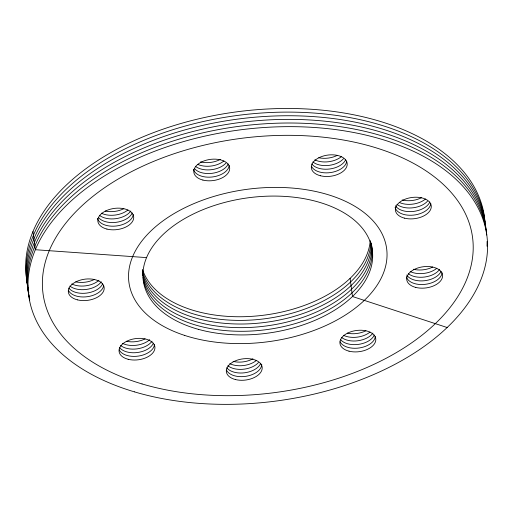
<?xml version="1.0" encoding="UTF-8"?>
<svg xmlns="http://www.w3.org/2000/svg" width="513" height="513" viewBox="0 0 513 513"><rect width="100%" height="100%" fill="white"/><g stroke="black" fill="none" stroke-linecap="round" stroke-linejoin="round"><path stroke-width="0.77" d="M146.564 257.609L35.333 249.716L32.973 231.543M447.15 327.518L352.469 296.508L350.11 278.335M220.436 159.344A18.051 10.683 -7.4 0 1 200.545 161.896M432.69 267.036A18.051 10.683 -7.4 0 1 413.433 269.254M421.404 197.761A18.051 10.683 -7.4 0 1 402.141 199.98M337.323 155.362A18.051 10.683 -7.4 0 1 318.746 157.741M123.832 208.688A18.051 10.683 -7.4 0 1 105.255 211.067M223.905 160.947A18.051 10.683 -7.4 0 1 197.954 164.481M436.794 268.312A18.051 10.683 -7.4 0 1 410.163 271.518M425.501 199.031A18.051 10.683 -7.4 0 1 399.55 202.564M341.421 156.632A18.051 10.683 -7.4 0 1 314.796 159.838M127.929 209.964A18.051 10.683 -7.4 0 1 101.298 213.171M225.951 163.051A18.051 10.683 -7.4 0 1 195.357 166.257M439.679 269.338A18.051 10.683 -7.4 0 1 424.777 277.007A18.051 10.683 -7.4 0 1 408.245 273.615M427.547 201.134A18.051 10.683 -7.4 0 1 396.953 204.341M343.473 158.735A18.051 10.683 -7.4 0 1 312.872 161.935M130.815 210.99A18.051 10.683 -7.4 0 1 115.912 218.66A18.051 10.683 -7.4 0 1 99.381 215.268M228.182 163.942A18.051 10.683 -7.4 0 1 212.132 173.311A18.051 10.683 -7.4 0 1 194.273 168.29M441.071 271.3A18.051 10.683 -7.4 0 1 424.431 280.739A18.051 10.683 -7.4 0 1 406.738 275.026M429.779 202.026A18.051 10.683 -7.4 0 1 413.138 211.465A18.051 10.683 -7.4 0 1 395.446 205.751M345.698 159.626A18.051 10.683 -7.4 0 1 329.647 168.995A18.051 10.683 -7.4 0 1 311.795 163.974M132.207 212.953A18.051 10.683 -7.4 0 1 116.156 222.321A18.051 10.683 -7.4 0 1 98.304 217.3M229.196 165.442A18.051 10.683 -7.4 0 1 212.016 177.011A18.051 10.683 -7.4 0 1 193.497 169.328M442.084 272.807A18.051 10.683 -7.4 0 1 424.905 284.375A18.051 10.683 -7.4 0 1 406.386 276.687M430.792 203.526A18.051 10.683 -7.4 0 1 413.613 215.094A18.051 10.683 -7.4 0 1 395.093 207.412M346.717 161.127A18.051 10.683 -7.4 0 1 330.712 172.548A18.051 10.683 -7.4 0 1 311.494 166.347M133.22 214.46A18.051 10.683 -7.4 0 1 116.041 226.028A18.051 10.683 -7.4 0 1 97.521 218.339M145.051 338.888A18.051 10.683 -7.4 0 1 126.474 341.267M365.916 330.776A18.051 10.683 -7.4 0 1 347.339 333.155M252.947 358.818A18.051 10.683 -7.4 0 1 233.056 361.37M94.309 279.47A18.051 10.683 -7.4 0 1 75.732 281.849M149.719 339.664A18.051 10.683 -7.4 0 1 122.524 343.37M370.014 332.052A18.051 10.683 -7.4 0 1 343.383 335.258M256.417 360.427A18.051 10.683 -7.4 0 1 229.786 363.634M98.977 280.239A18.051 10.683 -7.4 0 1 71.775 283.945M152.034 341.19A18.051 10.683 -7.4 0 1 137.138 348.859A18.051 10.683 -7.4 0 1 120.6 345.467M372.9 333.078A18.051 10.683 -7.4 0 1 358.003 340.747A18.051 10.683 -7.4 0 1 341.466 337.355M258.469 362.531A18.051 10.683 -7.4 0 1 227.868 365.731M101.292 281.765A18.051 10.683 -7.4 0 1 86.389 289.435A18.051 10.683 -7.4 0 1 69.858 286.042M153.425 343.152A18.051 10.683 -7.4 0 1 137.375 352.521A18.051 10.683 -7.4 0 1 119.523 347.5M374.291 335.04A18.051 10.683 -7.4 0 1 358.241 344.409A18.051 10.683 -7.4 0 1 340.388 339.388M260.694 363.416A18.051 10.683 -7.4 0 1 244.643 372.784A18.051 10.683 -7.4 0 1 226.791 367.763M102.683 283.727A18.051 10.683 -7.4 0 1 86.633 293.096A18.051 10.683 -7.4 0 1 68.78 288.082M154.445 344.659A18.051 10.683 -7.4 0 1 138.439 356.073A18.051 10.683 -7.4 0 1 119.221 349.872M375.311 336.547A18.051 10.683 -7.4 0 1 359.299 347.961A18.051 10.683 -7.4 0 1 340.087 341.761M261.739 364.217A18.051 10.683 -7.4 0 1 246.285 376.247A18.051 10.683 -7.4 0 1 226.489 370.136M103.697 285.234A18.051 10.683 -7.4 0 1 87.691 296.655A18.051 10.683 -7.4 0 1 68.479 290.454M370.219 240.578A115.515 68.383 -7.4 0 1 263.637 315.219A115.515 68.383 -7.4 0 1 142.499 269.434M27.875 285.491A231.03 136.772 -7.4 0 1 231.132 112.623A231.03 136.772 -7.4 0 1 484.599 218.121M370.739 243.47A115.515 68.383 -7.4 0 1 263.464 318.939A115.515 68.383 -7.4 0 1 142.531 271.621M28.343 289.127A231.03 136.772 -7.4 0 1 231.6 116.259A231.03 136.772 -7.4 0 1 485.074 221.751M371.226 243.239A115.515 68.383 -7.4 0 1 265.907 322.318A115.515 68.383 -7.4 0 1 142.627 273.801M28.818 292.756A231.03 136.772 -7.4 0 1 232.742 119.792A231.03 136.772 -7.4 0 1 485.638 226.175M371.348 242.976A115.515 68.383 -7.4 0 1 269.646 325.486A115.515 68.383 -7.4 0 1 143.095 277.437M29.286 296.392A231.03 136.772 -7.4 0 1 233.21 123.428A231.03 136.772 -7.4 0 1 486.112 229.811M371.265 243.534A115.515 68.383 -7.4 0 1 272.102 328.814A115.515 68.383 -7.4 0 1 143.396 280.342M142.64 275.68A115.515 68.383 -7.4 0 1 142.434 270.89M487.087 241.411A231.03 136.772 -7.4 0 1 487.017 246.214M29.76 300.028A231.03 136.772 -7.4 0 1 235.012 126.871A231.03 136.772 -7.4 0 1 486.747 235.031M202.904 180.069A18.051 10.683 -7.4 0 0 229.696 168.379A18.051 10.683 -7.4 0 0 202.635 161.486A18.051 10.683 -7.4 0 0 202.904 180.069M415.793 287.427A18.051 10.683 -7.4 0 0 442.584 275.738A18.051 10.683 -7.4 0 0 415.524 268.844A18.051 10.683 -7.4 0 0 415.793 287.427M404.5 218.153A18.051 10.683 -7.4 0 0 431.292 206.463A18.051 10.683 -7.4 0 0 404.231 199.57A18.051 10.683 -7.4 0 0 404.5 218.153M320.426 175.754A18.051 10.683 -7.4 0 0 347.218 164.064A18.051 10.683 -7.4 0 0 320.157 157.164A18.051 10.683 -7.4 0 0 320.426 175.754M106.928 229.08A18.051 10.683 -7.4 0 0 133.72 217.39A18.051 10.683 -7.4 0 0 106.659 210.497A18.051 10.683 -7.4 0 0 106.928 229.08M142.037 383.936A216.589 128.224 -7.4 0 0 473.005 253.082A216.589 128.224 -7.4 0 0 158.331 159.485A216.589 128.224 -7.4 0 0 142.037 383.936M184.577 335.387A129.956 76.931 -7.4 0 0 386.642 260.771A129.956 76.931 -7.4 0 0 202.154 200.346A129.956 76.931 -7.4 0 0 184.577 335.387M128.154 359.28A18.051 10.683 -7.4 0 0 154.945 347.59A18.051 10.683 -7.4 0 0 127.884 340.696A18.051 10.683 -7.4 0 0 128.154 359.28M349.02 351.168A18.051 10.683 -7.4 0 0 375.811 339.478A18.051 10.683 -7.4 0 0 348.744 332.584A18.051 10.683 -7.4 0 0 349.02 351.168M235.416 379.543A18.051 10.683 -7.4 0 0 262.207 367.853A18.051 10.683 -7.4 0 0 235.146 360.96A18.051 10.683 -7.4 0 0 235.416 379.543M77.405 299.855A18.051 10.683 -7.4 0 0 104.197 288.165A18.051 10.683 -7.4 0 0 77.136 281.271A18.051 10.683 -7.4 0 0 77.405 299.855M134.316 391.829A231.03 136.772 -7.4 0 0 487.35 252.255A231.03 136.772 -7.4 0 0 151.701 152.419A231.03 136.772 -7.4 0 0 134.316 391.829M198.326 329.32A115.515 68.383 -7.4 0 0 372.656 257.269A115.515 68.383 -7.4 0 0 202.391 209.913A115.515 68.383 -7.4 0 0 198.326 329.32"/></g></svg>
